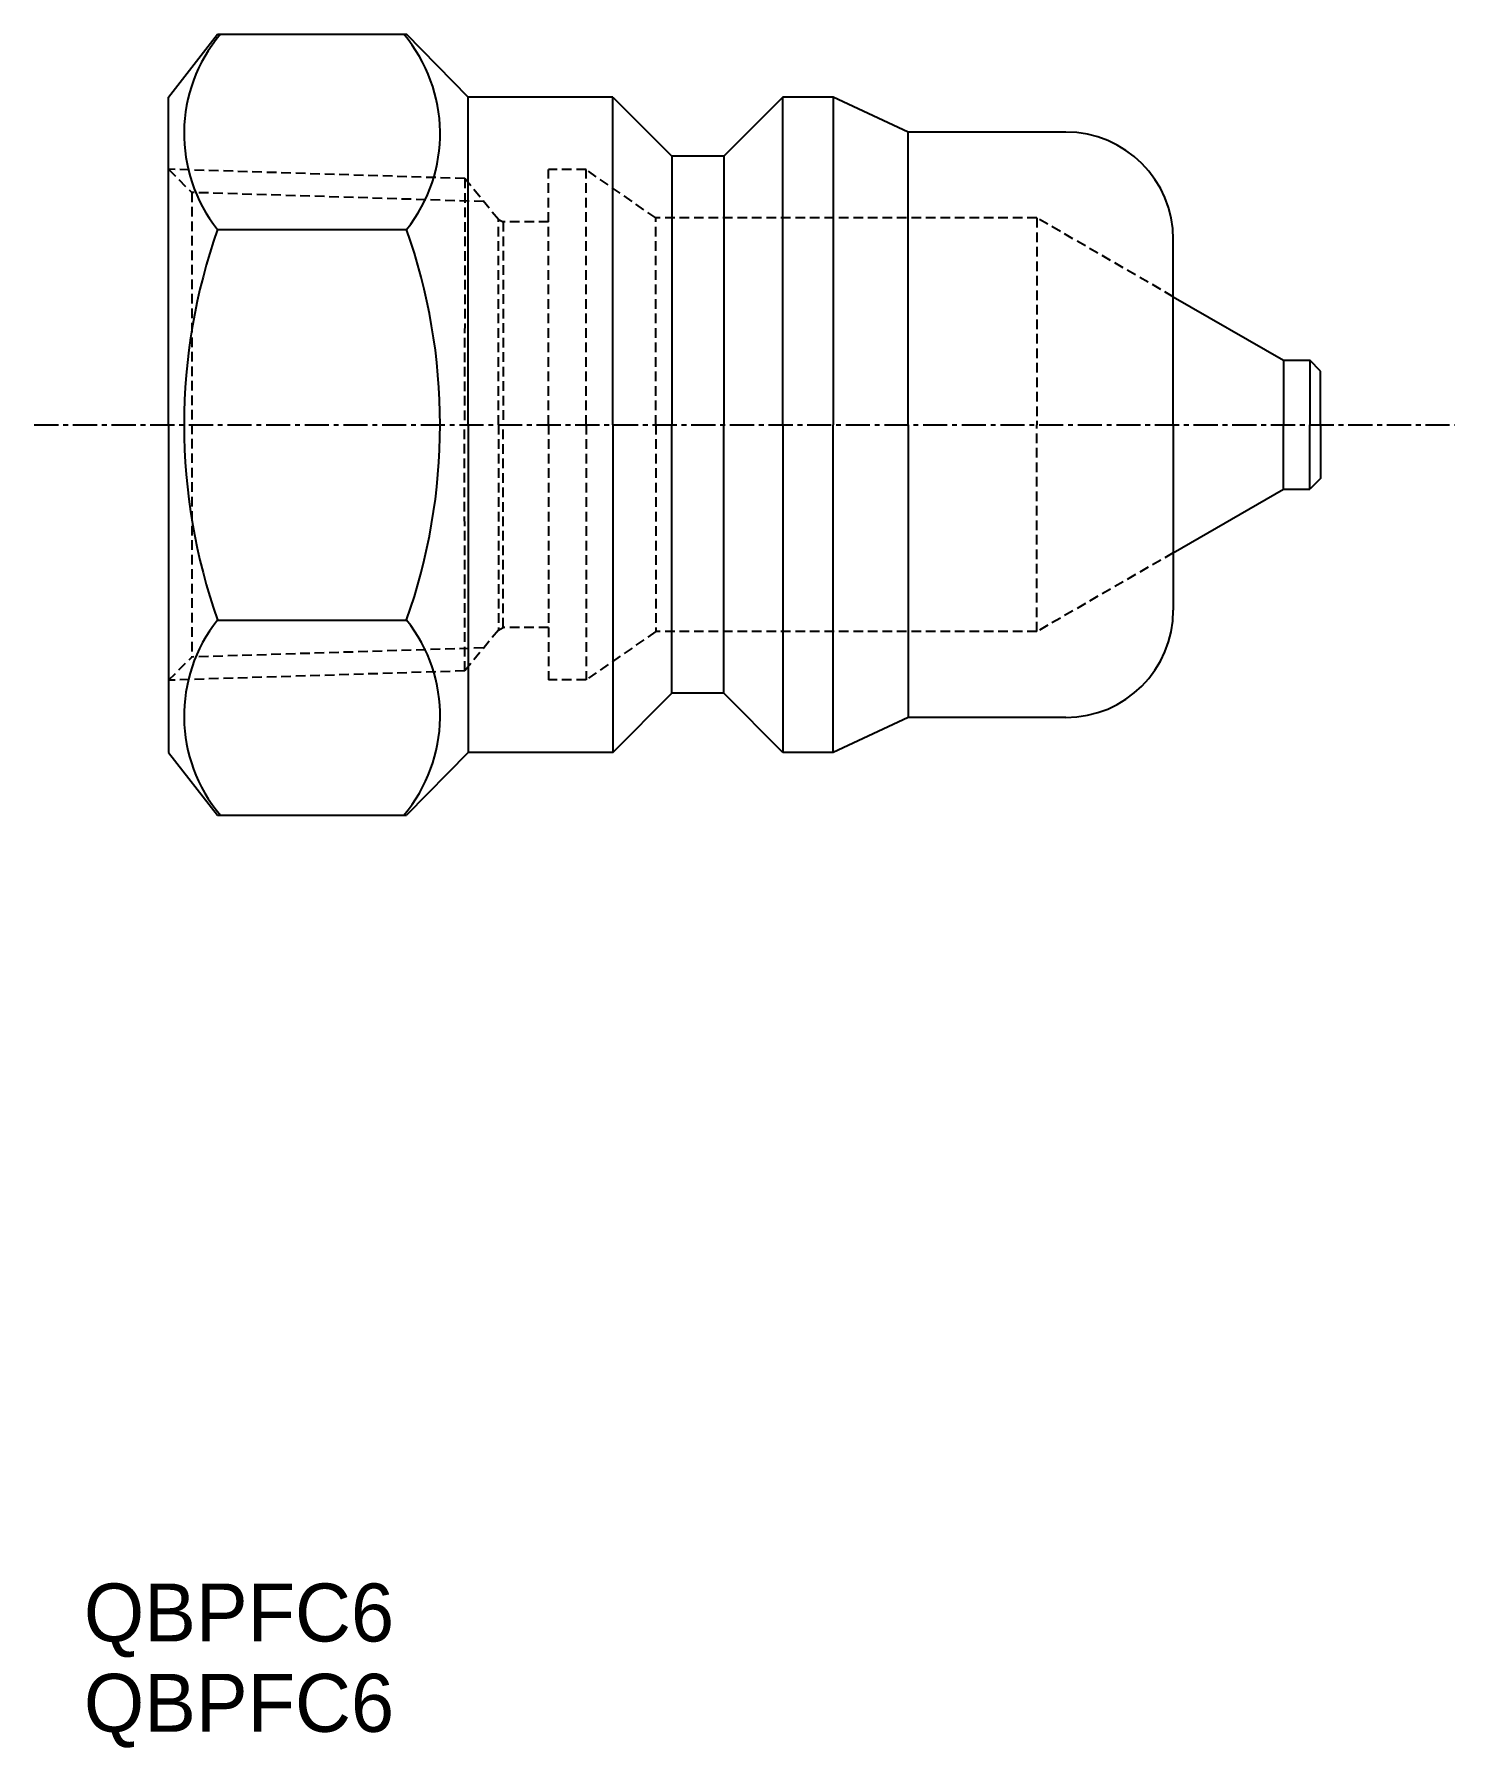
# Model space of a CAD drawing. Extents: x 46.9 to 120.4, y 258.8 to 347.5.
import ezdxf

# ---------------------------------------------------------------- set-up
doc = ezdxf.new("R2010")
doc.units = 0
doc.linetypes.add('CENTER', pattern=[2, 1.25, -0.25, 0.25, -0.25])
doc.linetypes.add('DASHED', pattern=[0.75, 0.5, -0.25])
doc.layers.get('0').update_dxf_attribs({"linetype": 'CONTINUOUS'})
doc.layers.add('CENTER', color=1, linetype='CENTER')

msp = doc.modelspace()

# ---------------------------------------------------------------- linework, layer by layer
at = {"color": 7, "linetype": 'CONTINUOUS'}
for p, q in [((53.866, 344.217), (56.406, 347.47)), ((56.406, 347.47), (66.184, 347.47)), ((69.366, 344.217), (66.184, 347.47)), ((53.866, 327.263), (53.866, 344.217)), ((69.366, 327.263), (69.366, 344.217)), ((76.863, 344.217), (69.366, 344.217)), ((76.863, 327.263), (76.863, 344.217)), ((76.863, 344.217), (79.921, 341.16)), ((85.662, 344.217), (82.605, 341.16)), ((85.662, 327.263), (85.662, 344.217)), ((88.256, 344.217), (85.662, 344.217)), ((88.256, 344.217), (88.256, 327.263)), ((92.143, 342.411), (88.256, 344.217)), ((69.366, 327.263), (69.366, 343.071)), ((92.143, 327.263), (92.143, 342.411)), ((100.308, 342.411), (92.143, 342.411)), ((79.921, 341.16), (79.921, 327.263)), ((82.605, 341.16), (79.921, 341.16)), ((82.605, 341.16), (82.605, 327.263)), ((56.406, 337.367), (66.184, 337.367)), ((105.866, 327.263), (105.866, 336.852)), ((105.866, 333.891), (111.569, 330.598)), ((111.569, 330.598), (112.927, 330.598)), ((111.569, 330.598), (111.569, 327.263)), ((112.927, 330.598), (112.927, 327.263)), ((113.482, 330.042), (112.927, 330.598)), ((113.482, 327.263), (113.482, 330.042)), ((53.866, 327.263), (53.866, 310.309)), ((69.366, 327.263), (69.366, 311.455)), ((76.863, 327.263), (76.863, 310.309)), ((79.921, 313.366), (79.921, 327.263)), ((82.605, 313.366), (82.605, 327.263)), ((85.662, 327.263), (85.662, 310.309)), ((88.256, 310.309), (88.256, 327.263)), ((92.143, 327.263), (92.143, 312.115)), ((105.866, 327.263), (105.866, 317.674)), ((111.569, 323.928), (111.569, 327.263)), ((112.927, 323.928), (112.927, 327.263)), ((113.482, 327.263), (113.482, 324.484)), ((105.866, 320.635), (111.569, 323.928)), ((111.569, 323.928), (112.927, 323.928)), ((113.482, 324.484), (112.927, 323.928)), ((56.406, 317.159), (66.184, 317.159)), ((76.863, 310.309), (79.921, 313.366)), ((82.605, 313.366), (79.921, 313.366)), ((85.662, 310.309), (82.605, 313.366)), ((92.143, 312.115), (88.256, 310.309)), ((100.308, 312.115), (92.143, 312.115)), ((53.866, 310.309), (56.406, 307.056)), ((69.366, 310.309), (66.184, 307.056)), ((76.863, 310.309), (69.366, 310.309)), ((88.256, 310.309), (85.662, 310.309)), ((56.406, 307.056), (66.184, 307.056))]:
    msp.add_line(p, q, dxfattribs=at)
at = {"color": 3, "linetype": 'DASHED'}
for p, q in [((69.197, 340.004), (53.866, 340.484)), ((53.866, 340.484), (55.066, 339.284)), ((69.197, 340.004), (69.189, 327.263)), ((70.939, 337.885), (69.197, 340.004)), ((73.528, 327.263), (73.528, 340.465)), ((75.474, 340.465), (73.528, 340.465)), ((75.474, 327.263), (75.474, 340.465)), ((79.087, 337.964), (75.474, 340.465)), ((70.178, 338.812), (55.066, 339.284)), ((55.066, 339.284), (55.066, 315.242)), ((70.939, 327.263), (70.935, 337.89)), ((70.939, 337.885), (71.191, 337.76)), ((79.087, 327.263), (79.087, 337.964)), ((98.811, 337.964), (79.087, 337.964)), ((105.866, 333.891), (98.811, 337.964)), ((98.811, 337.964), (98.811, 327.263)), ((71.187, 337.763), (71.187, 327.263)), ((73.532, 337.76), (71.191, 337.76)), ((69.197, 314.522), (69.189, 327.263)), ((70.939, 327.263), (70.939, 316.643)), ((71.187, 316.765), (71.187, 327.263)), ((73.528, 327.263), (73.528, 314.061)), ((75.474, 327.263), (75.474, 314.061)), ((79.087, 327.263), (79.087, 316.562)), ((98.811, 316.562), (98.811, 327.263)), ((105.866, 320.635), (98.811, 316.562)), ((70.935, 316.641), (69.197, 314.522)), ((70.935, 316.641), (71.187, 316.766)), ((73.528, 316.766), (71.187, 316.766)), ((79.087, 316.562), (75.474, 314.061)), ((98.811, 316.562), (79.087, 316.562)), ((70.175, 315.714), (55.066, 315.242)), ((53.866, 314.043), (55.066, 315.242)), ((69.197, 314.522), (53.866, 314.043)), ((75.474, 314.061), (73.528, 314.061))]:
    msp.add_line(p, q, dxfattribs=at)
at = {"linetype": 'CONTINUOUS'}
msp.add_line((69.366, 327.263), (69.366, 310.309), dxfattribs=at)
at = {"color": 7, "linetype": 'CONTINUOUS'}
for centre, radius, start, end in [((62.633, 342.332), 7.964, 139.81596, 218.5687), ((59.958, 342.332), 7.964, 321.4313, 40.18404), ((100.308, 336.852), 5.559, 0, 90), ((84.951, 327.256), 30.282, 160.49554, 179.98674), ((37.64, 327.256), 30.282, 0.01326, 19.50446), ((84.951, 327.27), 30.282, 180.01326, 199.50446), ((37.64, 327.27), 30.282, 340.49554, 359.98674), ((100.308, 317.674), 5.559, 270, 0), ((62.633, 312.194), 7.964, 141.4313, 220.18404), ((59.958, 312.194), 7.964, 319.81596, 38.5687)]:
    msp.add_arc(centre, radius, start, end, dxfattribs=at)
at = {"layer": 'CENTER', "color": 1, "linetype": 'CENTER'}
msp.add_line((46.918, 327.263), (120.431, 327.263), dxfattribs=at)

# ---------------------------------------------------------------- texts
for p in [(49.488, 264.298), (49.488, 259.624)]:
    msp.add_text('QBPFC6', height=3).set_placement(p)

doc.saveas('drawing.dxf')
